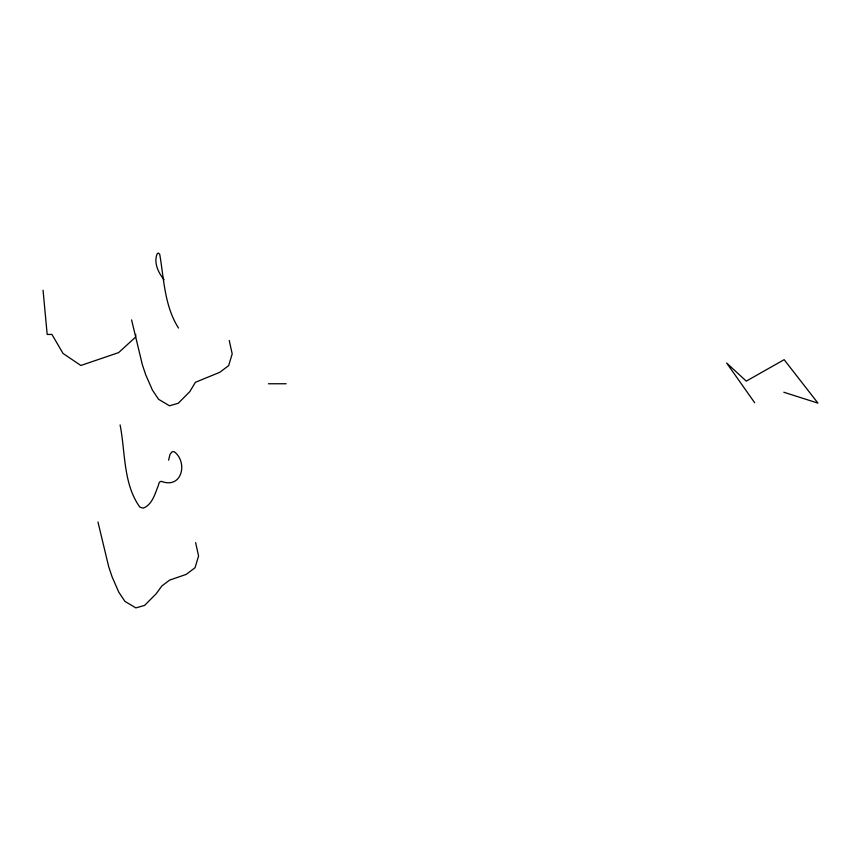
<?xml version="1.0" encoding="UTF-8"?>
<svg xmlns="http://www.w3.org/2000/svg" width="861" height="861" viewBox="0 0 861 861"><rect width="100%" height="100%" fill="white"/><g stroke="black" fill="none" stroke-linecap="round" stroke-linejoin="round"><path stroke-width="1.29" d="M135.726 334.445L135.607 337.092L118.603 352.623L80.848 365.473L63.025 353.44L51.94 334.445L47.183 334.445L43.05 290.222M168.584 460.14L170.026 454.371L171.974 451.81L174.116 451.627C187.838 461.84 182.457 488.262 162.611 481.783C159.898 480.287 158.779 482.967 158.446 485.227C155.045 493.568 152.419 504.621 143.238 508.151L139.88 507.129C123.058 483.86 125.458 452.014 120.099 424.936M268.492 383.758L286.175 383.758M783.811 392.239L817.95 403.131L784.145 359.683L746.272 381.122L726.652 363.019L754.688 402.754M164.085 279.685C158.316 272.819 153.344 262.379 157.305 253.554L158.521 253.102L159.715 254.243C164.042 279.201 164.343 305.698 178.496 328.041M131.582 319.883L142.323 364.623L145.767 374.912L152.386 390.044L158.585 399.3L169.488 405.789L178.259 403.282L189.797 391.637L195.404 382.295L219.759 372.318L228.649 365.634L232.201 353.925L229.241 340.482M97.96 521.992L108.701 566.732L112.156 577.021L118.775 592.153L124.963 601.408L135.866 607.898L144.637 605.391L156.175 593.746L161.868 585.954L169.606 580.11L186.137 574.427L195.027 567.743L198.579 556.034L195.619 542.591"/></g></svg>
